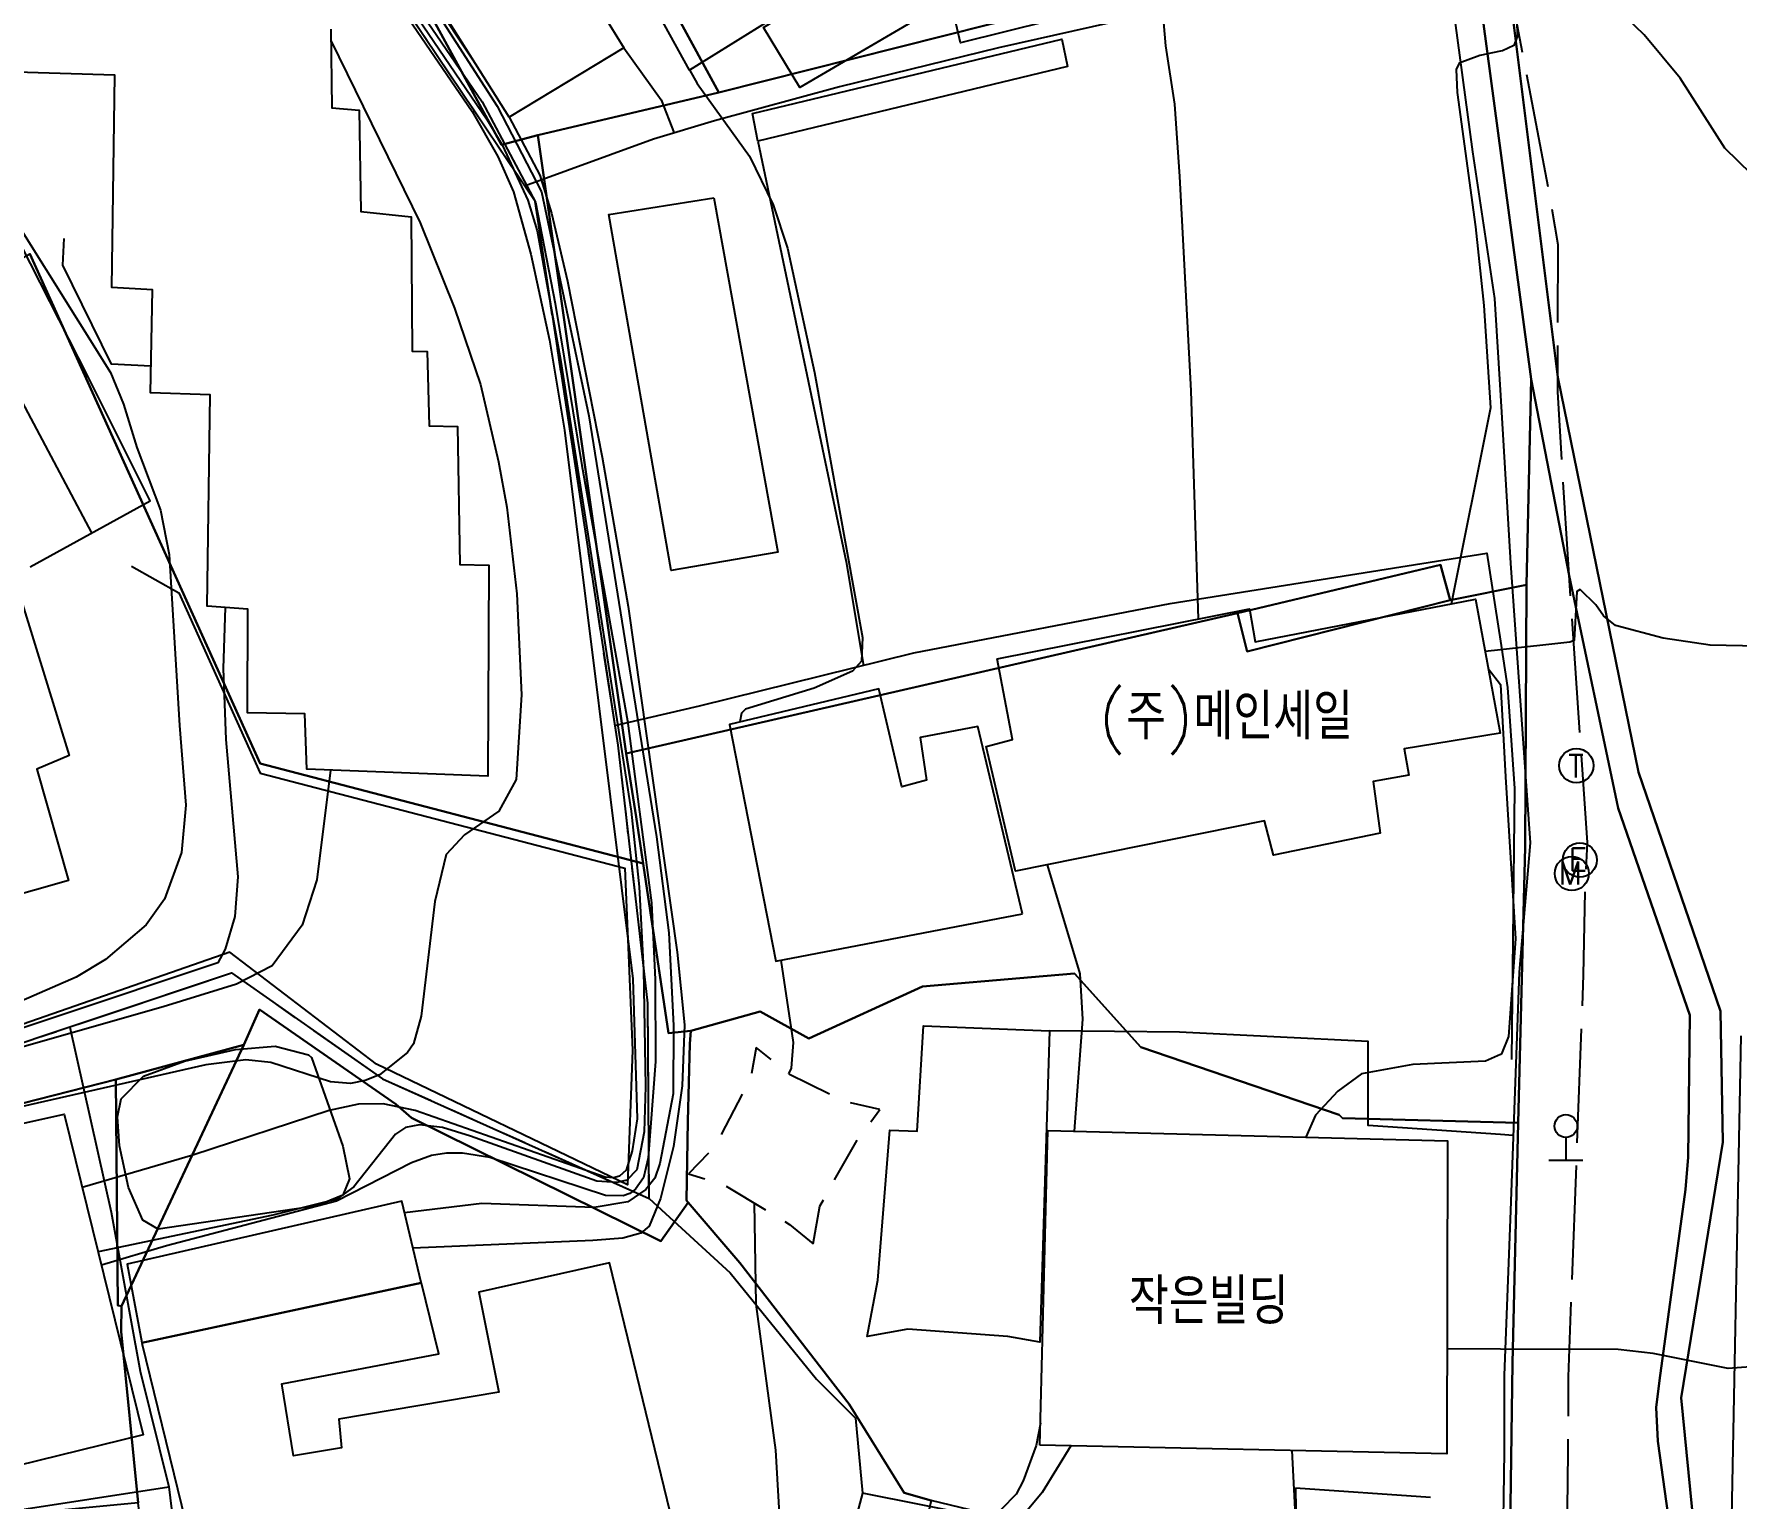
# Model space of a CAD drawing. Header units: feet. Extents: x 197796 to 199821, y 552499 to 555392.
# Drawn here: x 198610.8 to 198685.5, y 553723.2 to 553787.4 of the extents above; entities that cross this region are included whole.
import ezdxf

# ---------------------------------------------------------------- set-up
doc = ezdxf.new("R2010")
doc.units = ezdxf.units.FT
doc.header["$MEASUREMENT"] = 0
for name, pattern in [('ANYANG1', [11.5, 6, -1, 1, -1.5, 1, -1]), ('ANYANG2', [6, 5, -1]), ('ANYANG3', [3, 2, -1])]:
    doc.linetypes.add(name, pattern=pattern)
for name, color, linetype in [('AAA001', 7, 'CONTINUOUS'), ('AAA004', 7, 'ANYANG3'), ('AAA008', 7, 'CONTINUOUS'), ('AAC001', 7, 'CONTINUOUS'), ('AAC006', 7, 'ANYANG1'), ('AD002', 7, 'CONTINUOUS'), ('AD0022', 1, 'CONTINUOUS'), ('AE001', 1, 'ANYANG2'), ('AE150', 7, 'CONTINUOUS'), ('AE200', 1, 'CONTINUOUS'), ('AEE001', 7, 'CONTINUOUS'), ('AZ0202', 7, 'CONTINUOUS'), ('AZ0203', 7, 'CONTINUOUS'), ('AZ080', 1, 'CONTINUOUS'), ('CAA001', 7, 'CONTINUOUS'), ('CAA002', 30, 'CONTINUOUS'), ('DA001', 3, 'CONTINUOUS'), ('wipco_지적', 20, 'CONTINUOUS'), ('ZC002', 7, 'CONTINUOUS')]:
    doc.layers.add(name, color=color, linetype=linetype)
doc.styles.add('GHS', font='ROMANS', dxfattribs={"bigfont": 'NGSW.shx'})
doc.styles.add('NGSW', font='ROMANS.shx', dxfattribs={"bigfont": 'NGSW.shx'})

# ---------------------------------------------------------------- blocks, each defined once
blk = doc.blocks.new('AEE001')
at = {"layer": 'AEE001', "color": 7}
for points in [[(0, 1), (0, 0)], [(-0.75, 0), (0.75, 0)]]:
    blk.add_lwpolyline(points, dxfattribs=at)
blk.add_circle((0, 1.5), 0.5, dxfattribs=at)
blk = doc.blocks.new('AZ0202')
at = {"layer": 'AZ0202'}
blk.add_circle((0, 0), 0.75, dxfattribs=at)
at = {"layer": 'AZ0202', "style": 'GHS'}
blk.add_text('E', height=1, dxfattribs=at).set_placement((-0.496, -0.477))
blk = doc.blocks.new('AE200')
at = {"layer": 'AE200'}
blk.add_circle((0, 0), 0.75, dxfattribs=at)
at = {"layer": 'AE200', "style": 'GHS'}
blk.add_text('M', height=1, dxfattribs=at).set_placement((-0.582, -0.477))
blk = doc.blocks.new('AZ0203')
at = {"layer": 'AZ0203'}
blk.add_circle((0, 0), 0.75, dxfattribs=at)
at = {"layer": 'AZ0203', "style": 'GHS'}
blk.add_text('T', height=1, dxfattribs=at).set_placement((-0.362, -0.524))

msp = doc.modelspace()

# ---------------------------------------------------------------- linework, layer by layer
at = {"layer": 'AAA001', "color": 255, "flags": 128}
for points in [[(198642.79, 553800.6), (198645.39, 553796), (198640.85, 553793.19), (198643.37, 553788.2), (198639.55, 553785.83), (198634.61, 553794.8)], [(198647.71, 553797.13), (198651.93, 553798.3), (198652.4, 553796.85), (198655.62, 553797.59), (198657.65, 553797.82), (198658.61, 553797.77), (198658.65, 553795.08), (198657.84, 553794.96), (198658.04, 553793.56), (198654.35, 553792.5), (198655.32, 553787.99), (198651.43, 553787.03), (198649.76, 553794.19), (198648.54, 553794.01)], [(198650.44, 553788.6), (198644.39, 553785.07), (198642.8, 553787.69), (198643.52, 553788.15), (198642.8, 553789.55), (198644.18, 553790.59), (198642.24, 553794.02), (198645.77, 553796.2)], [(198632.59, 553794.03), (198636, 553788.55), (198635.76, 553788.3), (198636.68, 553786.8), (198631.65, 553783.77), (198627.32, 553790.63)], [(198640.62, 553780.23), (198643.42, 553764.69), (198638.75, 553763.89), (198636.01, 553779.5)], [(198597.11, 553745.98), (198593.67, 553757.76), (198610.32, 553762.42), (198612.36, 553755.78), (198610.94, 553755.18), (198612.33, 553750.3)], [(198654.15, 553748.84), (198652.19, 553757.05), (198649.66, 553756.58), (198649.94, 553754.7), (198648.86, 553754.41), (198647.85, 553758.7), (198641.31, 553757.15), (198643.34, 553746.77)], [(198649.12, 553730.63), (198647.34, 553730.32), (198647.8, 553732.79), (198648.33, 553739.36), (198649.53, 553739.32), (198649.81, 553743.93), (198655.33, 553743.71), (198654.91, 553730.06), (198653.51, 553730.32)], [(198601.69, 553725.36), (198600.24, 553731.17), (198602.12, 553731.9), (198601.02, 553736.61), (198604.7, 553737.63), (198604.57, 553738.38), (198612.14, 553740.06), (198615.61, 553726), (198610.08, 553724.65), (198609.39, 553727.15)], [(198627.79, 553732.68), (198626.94, 553736.25), (198614.9, 553733.48), (198615.55, 553730.05)], [(198615.55, 553730.03), (198618.52, 553717.91), (198638.83, 553722.07), (198636.05, 553733.54), (198630.32, 553732.26), (198631.19, 553727.88), (198624.18, 553726.69), (198624.3, 553725.43), (198622.19, 553725.09), (198621.69, 553728.24), (198628.57, 553729.55), (198627.8, 553732.65)], [(198601.6, 553710.18), (198601.47, 553712.07), (198600.59, 553716.51), (198600.39, 553718.01), (198609.98, 553719.89), (198609.72, 553722.65), (198616.73, 553723.72), (198618.01, 553713.24)]]:
    msp.add_lwpolyline(points, close=True, dxfattribs=at)
msp.add_lwpolyline([(198623.83, 553787.62), (198623.88, 553784.18), (198625.08, 553784.07), (198625.15, 553779.63), (198627.35, 553779.39), (198627.39, 553773.51), (198628.06, 553773.49), (198628.14, 553770.23), (198629.39, 553770.2), (198629.48, 553764.16), (198630.76, 553764.12), (198630.71, 553754.88), (198622.78, 553755.18), (198622.69, 553757.61), (198620.18, 553757.65), (198620.2, 553762.2), (198618.41, 553762.33), (198618.55, 553771.59), (198615.93, 553771.68), (198616.01, 553776.2), (198614.24, 553776.3), (198614.36, 553785.6), (198609.58, 553785.75)], dxfattribs=at)
at = {"layer": 'AAA004', "color": 255, "flags": 128}
msp.add_lwpolyline([(198644.97, 553734.38), (198645.26, 553736.03), (198646.9, 553738.93), (198647.9, 553740.27), (198646.34, 553740.61), (198643.88, 553741.83), (198642.48, 553742.99), (198642.23, 553741.68), (198640.67, 553738.64), (198639.51, 553737.44), (198641.09, 553736.95), (198643.93, 553735.23)], close=True, dxfattribs=at)
at = {"layer": 'AAA008', "color": 255, "flags": 128}
for points in [[(198653.03, 553760.02), (198664.09, 553762.22), (198664.34, 553760.76), (198674, 553762.63), (198675.08, 553756.76), (198670.88, 553756.07), (198671.08, 553754.92), (198669.51, 553754.64), (198669.82, 553752.38), (198665.14, 553751.42), (198664.75, 553752.92), (198653.84, 553750.72), (198652.55, 553756.18), (198653.71, 553756.49)], [(198654.91, 553725.55), (198655.25, 553739.34), (198672.77, 553738.89), (198672.75, 553725.17)]]:
    msp.add_lwpolyline(points, close=True, dxfattribs=at)
at = {"layer": 'AAC001', "color": 255, "flags": 128}
for points in [[(198671.85, 553791.8), (198670.34, 553791.5), (198660.45, 553788.46), (198653.09, 553786.8), (198646.13, 553785.1), (198640.64, 553783.6), (198637.97, 553782.8), (198632.32, 553780.74)], [(198636.68, 553786.8), (198638.31, 553784.52), (198638.88, 553783.07)], [(198642.55, 553782.72), (198646.42, 553764.28), (198647.17, 553759.73)], [(198615.95, 553772.85), (198614.22, 553772.94), (198612.09, 553777.28), (198612.14, 553778.45)], [(198615.09, 553764.09), (198617.17, 553762.92), (198620.73, 553755.01), (198636.71, 553750.84), (198637.06, 553742.87), (198636.84, 553736.97), (198625.84, 553742.26), (198619.41, 553747.17), (198597.37, 553739.49), (198590.35, 553764.17), (198607.73, 553769.73)], [(198636.28, 553757.1), (198639.99, 553757.96), (198649.39, 553760.28), (198660.62, 553762.44), (198674.5, 553764.66), (198675.09, 553760.79)], [(198675.09, 553760.79), (198675.4, 553758.76), (198675.71, 553754.33), (198675.58, 553742.46)], [(198612.39, 553743.88), (198614.2, 553735.76), (198615.48, 553728.8), (198616.73, 553723.72)], [(198675.09, 553739.17), (198669.3, 553739.56), (198669.3, 553743.24), (198661.02, 553743.65), (198655.33, 553743.71)], [(198675.65, 553739.12), (198675.09, 553739.17)], [(198637.78, 553736.37), (198641.34, 553733.11), (198645.11, 553728.45), (198646.82, 553726.73), (198647.14, 553723.45)], [(198666.11, 553723.67), (198666.18, 553719.08), (198654.92, 553721.9), (198647.14, 553723.45), (198644.75, 553714.53), (198642.74, 553705.66)], [(198672.03, 553723.26), (198666.11, 553723.66)]]:
    msp.add_lwpolyline(points, dxfattribs=at)
at = {"layer": 'AAC006', "color": 255, "flags": 128}
msp.add_lwpolyline([(198588.09, 553766.01), (198592.12, 553753.2), (198596.34, 553738.53), (198619.48, 553746.25), (198626.09, 553741.61), (198637.78, 553736.37), (198637.73, 553744.93), (198636.42, 553756.23), (198632.78, 553780.07), (198625.28, 553791.24), (198617.58, 553802.96), (198625.37, 553803.35)], dxfattribs=at)
at = {"layer": 'AD002', "color": 255, "flags": 128}
for points in [[(198613.35, 553765.54), (198609.67, 553772.49)], [(198685.63, 553743.5), (198685.15, 553718.63), (198684.86, 553709.18), (198684.38, 553693.62), (198684.24, 553683.49), (198683.77, 553649.85), (198683.39, 553621.71), (198683.18, 553607.11), (198682.86, 553583.38), (198682.61, 553569.81), (198682.33, 553553.98), (198681.94, 553532.63), (198681.67, 553517.4), (198681.31, 553497.81), (198680.72, 553481.64), (198680.05, 553463.48), (198679.14, 553438.65), (198678.53, 553422.12), (198677.56, 553391.51), (198677.29, 553383.25)]]:
    msp.add_lwpolyline(points, dxfattribs=at)
at = {"layer": 'AD0022', "color": 255, "flags": 128}
for points in [[(198672.66, 553791.27), (198673.87, 553782.24), (198674.83, 553775.82), (198675.09, 553771.57)], [(198610.65, 553764.05), (198615.91, 553766.95), (198613.2, 553772.38), (198610.25, 553778.19)], [(198675.09, 553771.57), (198675.54, 553764.21), (198676.39, 553751.95), (198675.92, 553746.28), (198675.53, 553735.84), (198675.26, 553728.61), (198675.25, 553725.26), (198675.18, 553720.35), (198675.14, 553716.82), (198675.11, 553713.88), (198676.6, 553713.14), (198676.55, 553708.43), (198676.24, 553705.16), (198675.72, 553699.28), (198675.08, 553699.4)]]:
    msp.add_lwpolyline(points, dxfattribs=at)
at = {"layer": 'AE001', "color": 255, "flags": 128}
msp.add_lwpolyline([(198678.41, 553831.79), (198679.6, 553831.32), (198680.15, 553830.69), (198680.58, 553829.86), (198680.78, 553829.23), (198680.96, 553828.05), (198680.91, 553823.82), (198680.42, 553820.38), (198679.22, 553815.83), (198677.67, 553810.44), (198675.92, 553802.59), (198675.73, 553801.55), (198675.62, 553799.26), (198675.56, 553790.12), (198675.7, 553788.45), (198677.31, 553779.94), (198677.61, 553778.19), (198677.59, 553771.72), (198678.04, 553764.37), (198678.89, 553751.97), (198678.79, 553749.92), (198678.72, 553746.17), (198678.06, 553728.55), (198678.05, 553725.24), (198677.98, 553720.31), (198677.94, 553716.79), (198677.83, 553705.7), (198677.7, 553700.6), (198677.43, 553700.08), (198677.06, 553699.72), (198676.53, 553699.43), (198675.72, 553699.28)], dxfattribs=at)
at = {"layer": 'AE150', "color": 255, "flags": 128}
msp.add_lwpolyline([(198642.55, 553782.72), (198642.31, 553783.93), (198655.87, 553787.19), (198656.12, 553785.98)], close=True, dxfattribs=at)
at = {"layer": 'AZ080', "color": 255, "flags": 128}
msp.add_lwpolyline([(198588.09, 553766.01), (198592.12, 553753.2), (198596.34, 553738.53), (198619.48, 553746.25), (198626.09, 553741.61), (198637.78, 553736.37), (198637.73, 553744.93), (198636.42, 553756.23), (198632.78, 553780.07), (198625.28, 553791.24), (198617.58, 553802.96), (198625.37, 553803.35)], dxfattribs=at)
at = {"layer": 'CAA001', "color": 255, "flags": 128}
for points, elevation in [([(198618.741, 553805.175), (198619.03, 553803.1), (198619.23, 553802.27), (198621.68, 553798.45), (198627.94, 553789.48), (198630.431, 553785.702)], 65), ([(198686.09, 553781.26), (198684.92, 553782.41), (198682.97, 553785.48), (198681.39, 553787.37), (198680.6, 553788.14), (198679.61, 553788.9), (198678.83, 553789.17), (198675.95, 553789.35), (198675.79, 553788.82), (198675.83, 553787.29), (198675.68, 553786.91), (198675.19, 553786.68), (198675.1, 553786.66)], 50), ([(198623.837, 553787.125), (198627.74, 553779.14), (198629.25, 553775.39), (198630.39, 553772.04), (198631.18, 553768.66), (198631.54, 553766.67), (198631.98, 553762.87), (198632.19, 553758.44), (198631.95, 553754.73), (198631.2, 553753.35), (198629.69, 553752.3), (198628.89, 553751.44), (198628.39, 553749.39), (198627.79, 553744.35), (198627.45, 553743.15), (198627.19, 553742.77), (198625.97, 553741.79), (198625.34, 553741.53), (198624.7, 553741.41), (198623.81, 553741.48), (198621.2, 553742.32), (198620.1, 553742.45), (198618.35, 553742.23), (198608.05, 553739.88)], 70), ([(198675.1, 553786.66), (198674.19, 553786.47), (198673.28, 553786.13), (198673.15, 553785.86), (198673.2, 553784.84), (198674, 553778.96), (198674.36, 553775.51), (198674.66, 553771.02), (198672.931, 553762.423)], 50), ([(198639.557, 553785.835), (198639.88, 553785.24), (198642.18, 553782.06), (198643.22, 553779.93), (198643.85, 553778.02), (198645.03, 553772.58), (198647.14, 553760.95), (198647.09, 553759.92), (198646.69, 553759.48), (198645.01, 553758.73), (198642.01, 553757.81), (198641.83, 553757.64), (198641.761, 553757.257)], 60), ([(198631.65, 553783.77), (198632.99, 553781.23), (198633.51, 553779.56), (198634.21, 553776.57), (198635.73, 553768.86), (198636.86, 553762.32), (198639.01, 553747.16), (198639.33, 553743.98), (198639.23, 553741.31), (198638.85, 553738.64), (198638.28, 553736.37), (198637.79, 553735.15), (198637.42, 553734.85), (198636.63, 553734.63), (198635.31, 553734.52), (198627.433, 553734.18)], 65), ([(198674.559, 553759.591), (198675.09, 553758.9)], 50), ([(198675.09, 553758.9), (198675.31, 553754.85), (198675.75, 553747.74), (198675.45, 553743.46), (198675.14, 553742.7), (198675.09, 553742.68)], 50), ([(198655.22, 553750.998), (198656.66, 553746.22), (198656.78, 553744.23), (198656.41, 553739.31)], 55), ([(198643.561, 553746.812), (198644.1, 553743.2), (198644.01, 553742.08), (198643.888, 553741.826)], 60), ([(198675.09, 553742.68), (198674.44, 553742.39), (198671.25, 553742.24), (198669, 553741.83), (198667.97, 553741.07), (198666.99, 553740.02), (198666.57, 553739.049)], 50), ([(198642.39, 553736.163), (198642.46, 553731.73), (198643.32, 553725.33), (198643.52, 553721.8), (198643.31, 553718.43), (198643.01, 553716.87), (198642.11, 553714.38), (198641.19, 553712.91), (198639.71, 553711.03), (198638.34, 553709.8), (198635.78, 553707.77), (198632.04, 553705.04), (198630.51, 553704.41), (198622.74, 553701.96), (198622.36, 553701.71), (198622.24, 553701.47), (198622.55, 553698.94), (198623.57, 553693.63), (198625.27, 553684.8), (198625.82, 553681.54), (198626.04, 553679.5), (198626.18, 553677.52), (198626.33, 553670.63), (198626.36, 553662.427)], 60), ([(198654.934, 553726.521), (198654.75, 553725.53), (198654.18, 553723.99), (198653.87, 553723.41), (198653.21, 553722.73), (198651.59, 553721.64), (198651.07, 553721.12), (198647.42, 553716.8), (198646.64, 553715.65), (198646.29, 553714.84), (198645.58, 553712.51), (198642.91, 553702.3), (198642.42, 553701.67), (198640.97, 553700.76), (198640.51, 553699.92), (198640.251, 553697.606)], 55), ([(198665.95, 553725.315), (198666.17, 553721.04), (198666.42, 553720.23), (198666.86, 553719.88), (198667.7, 553719.64), (198673.06, 553718.59), (198674.25, 553717.96), (198674.55, 553717.22), (198674.69, 553715.99), (198674.71, 553714.69), (198674.46, 553711.631)], 50)]:
    msp.add_lwpolyline(points, dxfattribs=dict(at, elevation=elevation))
at = {"layer": 'CAA002', "color": 255, "flags": 128}
for points, elevation in [([(198617.629, 553805.192), (198618.14, 553804.49), (198618.48, 553803.1), (198622.08, 553797.47), (198625.54, 553792.36), (198628.21, 553788.76), (198631.12, 553784.25), (198633.07, 553780.5), (198635.14, 553770.68), (198638.11, 553752.22), (198638.64, 553748.01), (198638.85, 553743.95), (198638.83, 553740.95), (198638.25, 553737.9), (198638.03, 553737.26), (198637.64, 553736.76), (198636.85, 553736.22), (198635.37, 553735.97), (198630.45, 553736.14), (198627.061, 553735.74)], 66), ([(198617.59, 553802.9), (198630.68, 553783.65), (198631.35, 553782.52), (198632.46, 553780.13), (198632.87, 553778.79), (198633.9, 553773.14), (198637, 553753.35), (198637.35, 553750.03), (198637.54, 553746.4), (198637.62, 553741.27), (198637.56, 553739.29), (198637.25, 553737.62), (198636.8, 553737.17), (198636.36, 553737.06), (198635.49, 553737.12), (198629.95, 553739.09), (198628.73, 553739.47), (198627.72, 553739.59), (198627.11, 553739.47), (198626.67, 553739.19), (198624.84, 553736.88), (198624.09, 553736.33), (198621.29, 553735.63), (198613.631, 553734.02)], 68), ([(198617.82, 553802.96), (198630.46, 553784.44), (198632.8, 553780.04), (198633.67, 553775.6), (198634.83, 553768.5), (198636.83, 553757.31), (198637.89, 553749.32), (198638.05, 553745.96), (198638.06, 553742.37), (198637.74, 553738.14), (198637.53, 553737.27), (198637.19, 553736.77), (198636.93, 553736.58), (198636.65, 553736.48), (198635.87, 553736.5), (198630.8, 553738.16), (198629.6, 553738.35), (198628.9, 553738.35), (198628.24, 553738.25), (198627.36, 553737.93), (198624.08, 553736.25), (198616.63, 553734.29), (198613.774, 553733.441)], 67), ([(198617.452, 553801.349), (198618.66, 553800.22), (198619.73, 553798.91), (198624.86, 553791.58), (198630.02, 553784.01), (198631.15, 553782.04), (198631.84, 553780.49), (198632.6, 553777.76), (198633.42, 553773.99), (198634.08, 553770.04), (198637.07, 553746), (198637.26, 553739.85), (198637.04, 553738.46), (198636.77, 553737.61), (198636.48, 553737.34), (198636.22, 553737.27), (198635.86, 553737.3), (198627.53, 553740.22), (198626.13, 553740.51), (198625.05, 553740.5), (198623.76, 553740.22), (198617.79, 553738.26), (198612.932, 553736.851)], 69), ([(198660.06, 553791.003), (198660.41, 553786.9), (198660.81, 553784.33), (198661.02, 553781.16), (198661.53, 553771.77), (198661.84, 553761.772)], 53), ([(198608.42, 553781.75), (198614.17, 553772.58), (198614.74, 553771.18), (198615.33, 553769.29), (198616.37, 553766.54), (198616.74, 553764.59), (198617.2, 553757.1), (198617.47, 553753.61), (198617.28, 553751.53), (198616.54, 553749.49), (198615.74, 553748.36), (198613.96, 553746.84), (198612.67, 553746.06), (198608.4, 553744.21)], 73), ([(198623.81, 553755.141), (198623.22, 553750.34), (198622.57, 553748.35), (198621.26, 553746.57), (198619.7, 553745.76), (198616.49, 553744.76), (198598.31, 553739.58), (198597.64, 553739.46), (198597.4, 553739.55), (198597.27, 553739.78), (198595.65, 553744.21), (198592.17, 553755.45), (198588.639, 553766.162)], 71), ([(198619.2, 553762.273), (198619.11, 553759.6), (198619.23, 553756.48), (198619.75, 553750.47), (198619.62, 553748.73), (198619.2, 553747.29), (198618.88, 553746.69), (198597.52, 553739.57), (198597.49, 553739.6), (198588.719, 553766.184)], 72), ([(198675.09, 553760.42), (198674.421, 553760.34)], 49), ([(198675.09, 553729.76), (198672.757, 553729.77)], 48), ([(198695.086, 553728.38), (198692.42, 553728.44), (198692.12, 553728.52), (198691.35, 553729.1), (198690.7, 553729.23), (198688.99, 553729.21), (198685.07, 553728.91), (198681.79, 553729.57), (198680.25, 553729.75), (198675.09, 553729.76)], 48), ([(198656.271, 553725.521), (198655.01, 553723.48), (198653.92, 553722.17), (198653.02, 553721.36), (198651.9, 553720.77), (198651.078, 553719.978)], 54)]:
    msp.add_lwpolyline(points, dxfattribs=dict(at, elevation=elevation))
at = {"layer": 'CAA002', "color": 255, "elevation": 49}
msp.add_lwpolyline([(198695.639, 553744.244), (198695, 553744.74), (198694.39, 553745.45), (198693.72, 553747.42), (198693.31, 553750.1), (198693.34, 553754.78), (198693.21, 553756.24), (198692.69, 553759.07), (198692.47, 553759.62), (198691.98, 553760.2), (198690.66, 553760.49), (198684.28, 553760.62), (198682.23, 553760.93), (198680.14, 553761.48), (198679.61, 553761.91), (198679.27, 553762.39), (198678.58, 553763.06), (198678.44, 553762.98), (198678.33, 553760.83), (198678.13, 553760.75), (198675.09, 553760.42)], dxfattribs=at)
at = {"layer": 'DA001', "color": 255, "flags": 128}
msp.add_lwpolyline([(198624.36, 553738.66), (198624.65, 553737.23), (198624.36, 553736.51), (198623.22, 553736.04), (198616.26, 553735.02), (198615.59, 553735.42), (198614.96, 553736.84), (198614.57, 553738.67), (198614.48, 553739.95), (198614.64, 553740.73), (198615.62, 553741.72), (198617.42, 553742.38), (198619.66, 553742.89), (198621.39, 553743.04), (198622.85, 553742.66), (198622.98, 553742.55)], close=True, dxfattribs=at)
at = {"layer": 'wipco_지적', "color": 20}
for points in [[(198601.936, 553833.526), (198615.106, 553842.366), (198635.396, 553811.956), (198633.606, 553810.546), (198627.296, 553806.426), (198627.926, 553805.406), (198617.146, 553805.226), (198625.016, 553793.436), (198626.658, 553791.119), (198631.319, 553782.552), (198632.898, 553782.976), (198632.898, 553782.976), (198635.103, 553767.501), (198636.778, 553755.866), (198637.211, 553753.095), (198637.517, 553751.056), (198620.736, 553755.426), (198610.636, 553777.776)], [(198688.922, 553705.756), (198685.161, 553705.756), (198683.019, 553727.631), (198684.839, 553738.827), (198684.735, 553744.575), (198681.141, 553755.053), (198677.602, 553772.369), (198674.949, 553793.662), (198674.497, 553797.799), (198684.148, 553838.253), (198689.649, 553836.838)], [(198674.949, 553793.662), (198677.602, 553772.369), (198681.141, 553755.053), (198684.735, 553744.575), (198684.839, 553738.827), (198683.019, 553727.631), (198685.161, 553705.756)], [(198683.131, 553717.536), (198681.997, 553725.734), (198681.916, 553727.196), (198682.07, 553728.388), (198683.2, 553736.761), (198683.323, 553738.175), (198683.398, 553744.404), (198680.257, 553753.473), (198678.109, 553763.668), (198676.439, 553772.278), (198673.682, 553792.883)], [(198675.463, 553717.703), (198675.617, 553729.152), (198675.864, 553739.676), (198676.172, 553751.763), (198676.228, 553763.271), (198676.439, 553772.278), (198678.109, 553763.668), (198678.109, 553763.668), (198680.257, 553753.473), (198683.398, 553744.404), (198683.323, 553738.175), (198683.2, 553736.761), (198682.07, 553728.388), (198681.916, 553727.196), (198681.997, 553725.734), (198683.131, 553717.536)]]:
    msp.add_lwpolyline(points, dxfattribs=at)
for points in [[(198643.671, 553801.926), (198643.833, 553802.088), (198647.344, 553797.411), (198652.674, 553787.824), (198640.844, 553784.847), (198635.09, 553795.394), (198641.4, 553799.476), (198643.671, 553801.926)], [(198631.319, 553782.552), (198626.658, 553791.119), (198626.82, 553791.178), (198635.09, 553795.394), (198640.844, 553784.847), (198632.898, 553782.976), (198631.319, 553782.552)], [(198673.682, 553792.883), (198676.439, 553772.278), (198676.228, 553763.271), (198672.894, 553762.586), (198672.465, 553764.145), (198663.568, 553762.016), (198636.778, 553755.866), (198635.103, 553767.501), (198632.898, 553782.976), (198640.844, 553784.847), (198652.674, 553787.824), (198659.702, 553789.521), (198673.682, 553792.883)], [(198614.409, 553741.578), (198598.095, 553737.421), (198597.987, 553737.545), (198597.201, 553740.028), (198596.775, 553740.617), (198596.4, 553740.847), (198589.984, 553764.518), (198608.011, 553770.25), (198605.536, 553774.982), (198610.636, 553777.776), (198620.736, 553755.426), (198637.517, 553751.056), (198638.636, 553743.606), (198639.615, 553743.713), (198639.559, 553743.139), (198639.48, 553739.759), (198639.417, 553736.272), (198639.497, 553736.192), (198638.29, 553734.494), (198627.368, 553739.897), (198626.685, 553740.496), (198620.71, 553744.647), (198620.026, 553743.102), (198614.409, 553741.578)], [(198663.568, 553762.016), (198672.465, 553764.145), (198672.894, 553762.586), (198663.997, 553760.336), (198663.568, 553762.016)], [(198672.894, 553762.586), (198676.228, 553763.271), (198676.172, 553751.763), (198675.864, 553739.676), (198668.172, 553739.89), (198668.019, 553740.028), (198659.334, 553742.997), (198656.424, 553746.222), (198654.543, 553746.069), (198649.761, 553745.654), (198644.776, 553743.378), (198642.643, 553744.568), (198639.615, 553743.713), (198638.636, 553743.606), (198637.211, 553753.095), (198636.778, 553755.866), (198663.568, 553762.016), (198663.997, 553760.336), (198672.894, 553762.586)], [(198675.864, 553739.676), (198675.617, 553729.152), (198675.463, 553717.703), (198675.447, 553715.736), (198669.198, 553717.831), (198662.369, 553720.172), (198650.141, 553723.128), (198648.966, 553723.461), (198646.546, 553727.343), (198641.758, 553733.542), (198639.497, 553736.192), (198639.417, 553736.272), (198639.48, 553739.759), (198639.559, 553743.139), (198639.615, 553743.713), (198642.643, 553744.568), (198644.776, 553743.378), (198649.761, 553745.654), (198654.543, 553746.069), (198656.424, 553746.222), (198659.334, 553742.997), (198668.019, 553740.028), (198668.172, 553739.89), (198675.864, 553739.676)], [(198620.71, 553744.647), (198626.685, 553740.496), (198627.368, 553739.897), (198638.29, 553734.494), (198639.497, 553736.192), (198641.758, 553733.542), (198646.546, 553727.343), (198648.966, 553723.461), (198650.141, 553723.128), (198645.826, 553704.735), (198641.162, 553705.583), (198640.203, 553705.756), (198617.117, 553709.924), (198616.553, 553713.17), (198615.383, 553723.026), (198614.645, 553730.532), (198614.662, 553731.651), (198620.026, 553743.102), (198620.71, 553744.647)], [(198614.409, 553741.578), (198620.026, 553743.102), (198614.662, 553731.651), (198614.501, 553731.675), (198614.409, 553741.578)], [(198614.409, 553741.578), (198614.501, 553731.675), (198614.662, 553731.651), (198614.645, 553730.532), (198615.383, 553723.026), (198598.402, 553721.407), (198598.095, 553737.421), (198614.409, 553741.578)]]:
    msp.add_lwpolyline(points, close=True, dxfattribs=at)

# ---------------------------------------------------------------- block references
at = {"layer": 'AE200', "color": 255}
msp.add_blockref('AE200', (198678.22, 553750.61), dxfattribs=at)
at = {"layer": 'AEE001', "color": 255}
msp.add_blockref('AEE001', (198677.96, 553738.04), dxfattribs=at)
at = {"layer": 'AZ0202', "color": 255}
msp.add_blockref('AZ0202', (198678.57, 553751.2), dxfattribs=at)
at = {"layer": 'AZ0203', "color": 255}
msp.add_blockref('AZ0203', (198678.42, 553755.34), dxfattribs=at)

# ---------------------------------------------------------------- texts
at = {"layer": 'ZC002', "style": 'NGSW'}
for s, p in [('(주)메인세일', (198657.49, 553756.49)), ('작은빌딩', (198658.81, 553730.86))]:
    msp.add_text(s, height=2, dxfattribs=at).set_placement(p)

doc.saveas('drawing.dxf')
